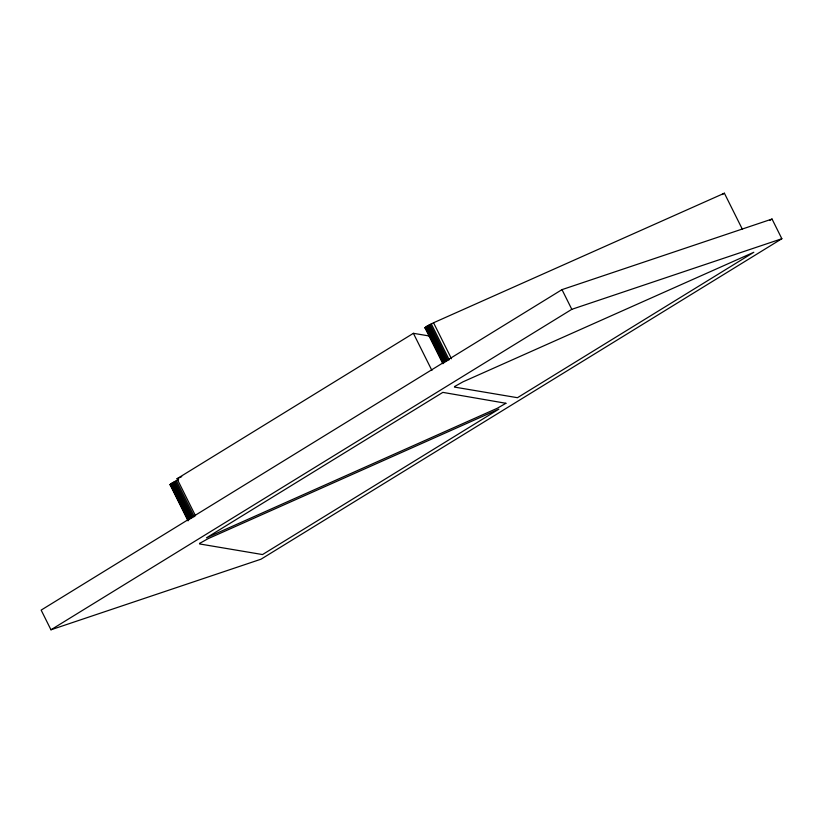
<?xml version="1.0" encoding="UTF-8"?>
<svg xmlns="http://www.w3.org/2000/svg" width="823" height="823" viewBox="0 0 823 823"><rect width="100%" height="100%" fill="white"/><g stroke="black" fill="none" stroke-linecap="round" stroke-linejoin="round"><path stroke-width="1.23" d="M170.083 484.87L172.141 482.988L178.612 479.624M425.018 328.017L427.065 326.134L433.546 322.77L724.384 193.21L742.336 229.206M195.535 515.867L177.027 478.749L413.393 333.315L429.781 336.072M561.996 289.634L41.15 610.11L50.964 629.79L261.004 559.198L781.85 238.732L772.036 219.041L561.996 289.634L571.81 309.325L781.85 238.732M722.193 194.557L724.384 193.21M50.964 629.79L571.81 309.325M769.844 220.389L772.036 219.041M177.027 478.749L181.718 476.651M433.546 322.77L451.488 358.766M431.273 323.84L449.214 359.836M430.12 324.416L448.072 360.423M429.02 325.003L446.971 361.009M427.991 325.579L445.943 361.585M427.065 326.134L445.017 362.13M426.283 326.638L444.235 362.634M425.656 327.081L443.597 363.077M425.203 327.451L443.144 363.447M424.935 327.729L442.887 363.735M413.393 333.315L431.91 370.443M176.338 480.694L194.279 516.69M175.186 481.27L193.138 517.276M174.085 481.866L192.037 517.862M173.056 482.443L191.008 518.439M172.141 482.988L190.082 518.984M171.349 483.492L189.3 519.488M170.721 483.934L188.662 519.941M170.268 484.305L188.21 520.301M170.001 484.593L188.025 520.866M199.711 543.365L199.526 543.931L262.527 554.558L498.892 409.124L208.054 538.684L199.711 543.365M454.646 386.512L454.461 387.077L517.461 397.704L753.827 252.27L462.989 381.831L454.646 386.512M505.919 403.28L497.318 408.249L206.48 537.81L442.846 392.376L505.919 403.28"/></g></svg>
